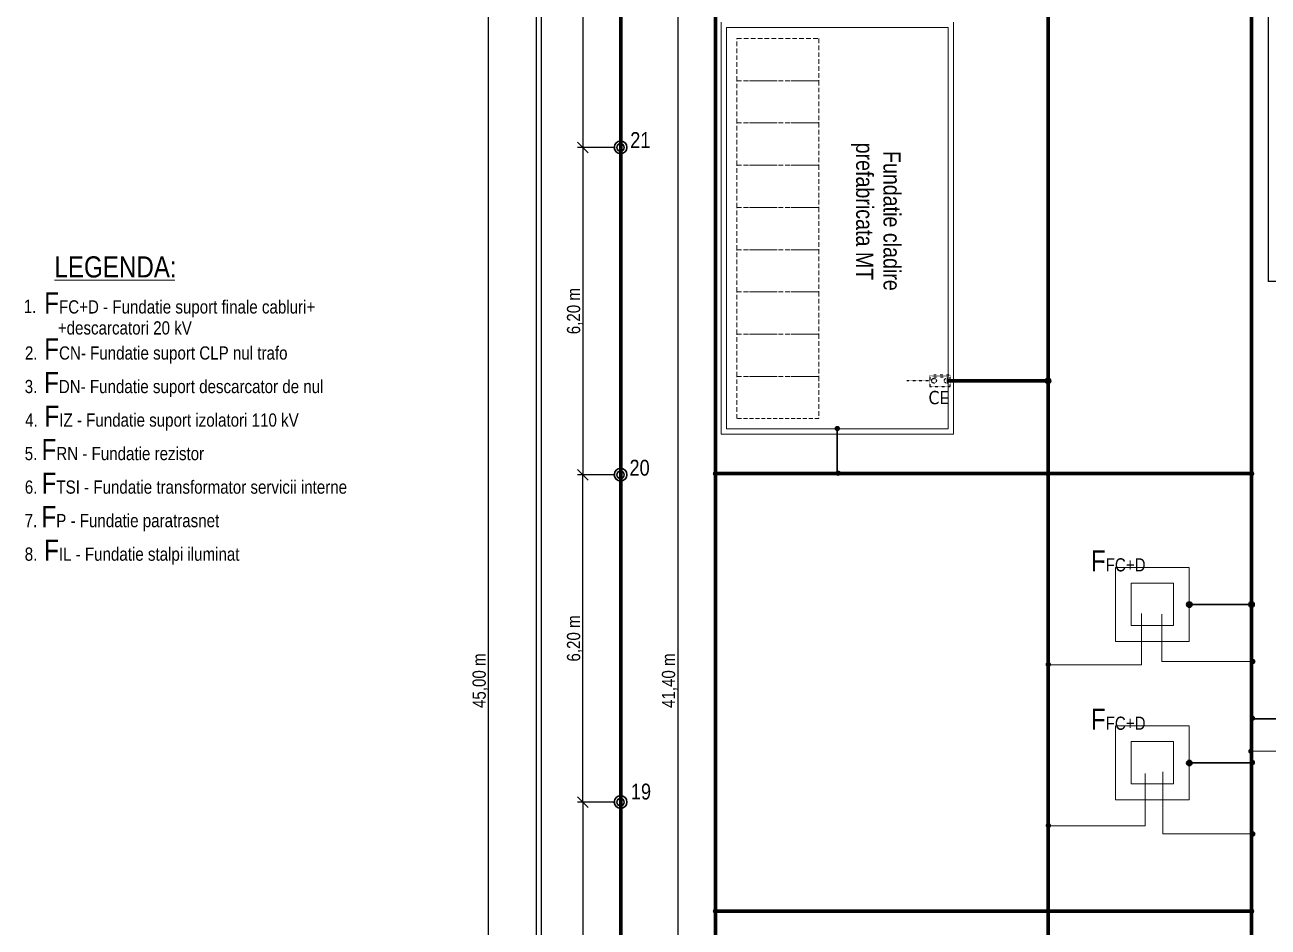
# Model space of a CAD drawing. Header units: inches. Extents: x -406115 to -363140, y -27318 to 35879.
# Drawn here: x -405025 to -381470, y 4708 to 21797 of the extents above; entities that cross this region are included whole.
import ezdxf

# ---------------------------------------------------------------- set-up
doc = ezdxf.new("R2010")
doc.units = ezdxf.units.IN
doc.header["$MEASUREMENT"] = 0
doc.header["$PDSIZE"] = 5
doc.linetypes.add('ACAD_ISO03W100', pattern=[30, 12, -18])
doc.linetypes.add('DASHED2', pattern=[0.375, 0.25, -0.125])
for name, color, linetype, lineweight in [('.10', 7, 'Continuous', 9), ('cutie cu eclisa', 7, 'ACAD_ISO03W100', 25), ('electrozi verticali cupru perimetrali', 22, 'Continuous', 30), ('fundatii', 144, 'Continuous', 50), ('linie groasa', 2, 'Continuous', 50), ('loc sudura', 92, 'Continuous', 30), ('ramificatie la priza fundatie', 5, 'Continuous', 30), ('text 1', 7, 'Continuous', 25)]:
    doc.layers.add(name, color=color, linetype=linetype, lineweight=lineweight)
for name, color, linetype, lineweight, true_color in [('cote', 7, 'Continuous', 9, 0x525252), ('priza dirijare potentiale', 7, 'Continuous', 80, 0x9eff9e), ('priza pam.artificiala perimetrala', 7, 'Continuous', 80, 0x96222e), ('ramificatii la priza pamant', 7, 'Continuous', 5, 0x007a00)]:
    doc.layers.add(name, color=color, linetype=linetype, lineweight=lineweight, true_color=true_color)
doc.layers.add('Layer2', color=7, linetype='Continuous')
doc.styles.add('ROMANS', font='tahoma.ttf')
doc.styles.get("Standard").update_dxf_attribs({"font": 'ARIALN.TTF'})
doc.dimstyles.get("Standard").update_dxf_attribs({"dimtxt": 250, "dimasz": 200, "dimexe": 100, "dimexo": 100, "dimgap": 100, "dimtad": 1, "dimlfac": 0.001, "dimzin": 0, "dimtxsty": 'Standard', "dimblk": 'OBLIQUE', "dimcen": 0.09, "dimadec": 0, "dimazin": 0, "dimtfac": 1, "dimtofl": 0, "dimtmove": 0, "dimatfit": 3, "dimfxl": 1, "dimtolj": 1, "dimtzin": 0, "dimarcsym": 1})

# ---------------------------------------------------------------- blocks, each defined once
blk = doc.blocks.new('Z$W@#17831')
at = {"color": 4, "linetype": 'DASHED2', "lineweight": 13, "ltscale": 350}
for p, q in [((0, 1550), (800, 1550)), ((0, 0), (0, 1550)), ((800, 0), (0, 0))]:
    blk.add_line(p, q, dxfattribs=at)
at = {"color": 4, "linetype": 'DASHED2', "lineweight": 13, "ltscale": 300}
blk.add_line((800, 1550), (800, 0), dxfattribs=at)
blk = doc.blocks.new('_Oblique')
at = {"color": 0, "linetype": 'ByBlock', "lineweight": -2}
blk.add_line((-0.5, -0.5), (0.5, 0.5), dxfattribs=at)
blk = doc.blocks.new('*D261')
at = {"layer": 'Defpoints', "color": 0, "ltscale": 0.01, "transparency": 16777216}
for p in [(-393740, 31875), (-396245, -13126), (-393739, -13126)]:
    blk.add_point(p, dxfattribs=at)
at = {"layer": 'linie groasa', "color": 0, "lineweight": -2, "ltscale": 0.01, "transparency": 16777216}
for p, q in [((-393840, 31875), (-396345, 31875)), ((-396245, 31875), (-396245, -13126)), ((-393839, -13126), (-396345, -13126))]:
    blk.add_line(p, q, dxfattribs=at)
at = {"layer": 'linie groasa', "color": 0, "lineweight": -2, "ltscale": 0.01, "transparency": 16777216, "xscale": 200, "yscale": 200, "zscale": 200}
for p, rotation in [((-396245, 31875), 90), ((-396245, -13126), 270)]:
    blk.add_blockref('_Oblique', p, dxfattribs=dict(at, rotation=rotation))
at = {"layer": 'linie groasa', "color": 0, "ltscale": 0.01, "transparency": 16777216, "insert": (-396395, 9375), "char_height": 250, "attachment_point": 5, "rotation": 90}
blk.add_mtext('\\A1;45,00 m', dxfattribs=at)
blk = doc.blocks.new('*D262')
at = {"layer": 'Defpoints', "color": 0, "ltscale": 0.01, "transparency": 16777216}
for p in [(-391939, 30075), (-392656, -11325), (-391941, -11325)]:
    blk.add_point(p, dxfattribs=at)
at = {"layer": 'linie groasa', "color": 0, "lineweight": -2, "ltscale": 0.01, "transparency": 16777216}
for p, q in [((-392039, 30075), (-392756, 30075)), ((-392656, 30075), (-392656, -11325)), ((-392041, -11325), (-392756, -11325))]:
    blk.add_line(p, q, dxfattribs=at)
at = {"layer": 'linie groasa', "color": 0, "lineweight": -2, "ltscale": 0.01, "transparency": 16777216, "xscale": 200, "yscale": 200, "zscale": 200}
for p, rotation in [((-392656, 30075), 90), ((-392656, -11325), 270)]:
    blk.add_blockref('_Oblique', p, dxfattribs=dict(at, rotation=rotation))
at = {"layer": 'linie groasa', "color": 0, "ltscale": 0.01, "transparency": 16777216, "insert": (-392807, 9375), "char_height": 250, "attachment_point": 5, "rotation": 90}
blk.add_mtext('\\A1;41,40 m', dxfattribs=at)
blk = doc.blocks.new('*D276')
at = {"layer": 'cote', "color": 0, "lineweight": -2, "ltscale": 0.01, "transparency": 16777216}
for p, q in [((-393840, 7075), (-394555, 7075)), ((-394455, 7075), (-394455, 875)), ((-393839, 875), (-394555, 875))]:
    blk.add_line(p, q, dxfattribs=at)
at = {"layer": 'Defpoints', "color": 0, "ltscale": 0.01, "transparency": 16777216}
for p in [(-393740, 7075), (-394455, 875), (-393739, 875)]:
    blk.add_point(p, dxfattribs=at)
at = {"layer": 'cote', "color": 0, "lineweight": -2, "ltscale": 0.01, "transparency": 16777216, "xscale": 200, "yscale": 200, "zscale": 200}
for p, rotation in [((-394455, 7075), 90), ((-394455, 875), 270)]:
    blk.add_blockref('_Oblique', p, dxfattribs=dict(at, rotation=rotation))
at = {"layer": 'cote', "color": 0, "ltscale": 0.01, "transparency": 16777216, "insert": (-394606, 3975), "char_height": 250, "attachment_point": 5, "rotation": 90}
blk.add_mtext('\\A1;6,20 m', dxfattribs=at)
blk = doc.blocks.new('*D277')
at = {"layer": 'cote', "color": 0, "lineweight": -2, "ltscale": 0.01, "transparency": 16777216}
for p, q in [((-393840, 13275), (-394555, 13275)), ((-394455, 7075), (-394455, 13275)), ((-393839, 7075), (-394555, 7075))]:
    blk.add_line(p, q, dxfattribs=at)
at = {"layer": 'Defpoints', "color": 0, "ltscale": 0.01, "transparency": 16777216}
for p in [(-394455, 13275), (-393740, 13275), (-393739, 7075)]:
    blk.add_point(p, dxfattribs=at)
at = {"layer": 'cote', "color": 0, "lineweight": -2, "ltscale": 0.01, "transparency": 16777216, "xscale": 200, "yscale": 200, "zscale": 200}
for p, rotation in [((-394455, 13275), 90), ((-394455, 7075), 270)]:
    blk.add_blockref('_Oblique', p, dxfattribs=dict(at, rotation=rotation))
at = {"layer": 'cote', "color": 0, "ltscale": 0.01, "transparency": 16777216, "insert": (-394606, 10175), "char_height": 250, "attachment_point": 5, "rotation": 90}
blk.add_mtext('\\A1;6,20 m', dxfattribs=at)
blk = doc.blocks.new('*D278')
at = {"layer": 'cote', "color": 0, "lineweight": -2, "ltscale": 0.01, "transparency": 16777216}
for p, q in [((-393839, 19475), (-394555, 19475)), ((-394455, 19475), (-394455, 13275)), ((-393840, 13275), (-394555, 13275))]:
    blk.add_line(p, q, dxfattribs=at)
at = {"layer": 'Defpoints', "color": 0, "ltscale": 0.01, "transparency": 16777216}
for p in [(-393739, 19475), (-394455, 13275), (-393740, 13275)]:
    blk.add_point(p, dxfattribs=at)
at = {"layer": 'cote', "color": 0, "lineweight": -2, "ltscale": 0.01, "transparency": 16777216, "xscale": 200, "yscale": 200, "zscale": 200}
for p, rotation in [((-394455, 19475), 90), ((-394455, 13275), 270)]:
    blk.add_blockref('_Oblique', p, dxfattribs=dict(at, rotation=rotation))
at = {"layer": 'cote', "color": 0, "ltscale": 0.01, "transparency": 16777216, "insert": (-394606, 16375), "char_height": 250, "attachment_point": 5, "rotation": 90}
blk.add_mtext('\\A1;6,20 m', dxfattribs=at)
blk = doc.blocks.new('*D279')
at = {"layer": 'cote', "color": 0, "lineweight": -2, "ltscale": 0.01, "transparency": 16777216}
for p, q in [((-393840, 25675), (-394555, 25675)), ((-394455, 25675), (-394455, 19475)), ((-393840, 19475), (-394555, 19475))]:
    blk.add_line(p, q, dxfattribs=at)
at = {"layer": 'Defpoints', "color": 0, "ltscale": 0.01, "transparency": 16777216}
for p in [(-393740, 25675), (-394455, 19475), (-393740, 19475)]:
    blk.add_point(p, dxfattribs=at)
at = {"layer": 'cote', "color": 0, "lineweight": -2, "ltscale": 0.01, "transparency": 16777216, "xscale": 200, "yscale": 200, "zscale": 200}
for p, rotation in [((-394455, 25675), 90), ((-394455, 19475), 270)]:
    blk.add_blockref('_Oblique', p, dxfattribs=dict(at, rotation=rotation))
at = {"layer": 'cote', "color": 0, "ltscale": 0.01, "transparency": 16777216, "insert": (-394606, 22575), "char_height": 250, "attachment_point": 5, "rotation": 90}
blk.add_mtext('\\A1;6,20 m', dxfattribs=at)

msp = doc.modelspace()

# ---------------------------------------------------------------- hatches: boundary and pattern name
at = {"layer": 'loc sudura', "ltscale": 0.13}
h = msp.add_hatch(color=256, dxfattribs=at)
h.paths.add_polyline_path([(-385640.637, 15005.334), (-385640.637, 15107.334, -1)])
h.paths.add_polyline_path([(-385640.637, 15107.334), (-385640.637, 15056.334), (-385691.637, 15056.334, -0.414213563)])
h.paths.add_polyline_path([(-385640.637, 15056.334), (-385640.637, 15005.334, -0.414213562), (-385691.637, 15056.334)])
h = msp.add_hatch(color=256, dxfattribs=at)
h.paths.add_polyline_path([(-385690.872, 15055.691), (-385588.872, 15055.691, 1)])
h.paths.add_polyline_path([(-385588.872, 15055.691), (-385639.872, 15055.691), (-385639.872, 15004.691, 0.414213563)])
h.paths.add_polyline_path([(-385639.872, 15055.691), (-385690.872, 15055.691, 0.414213562), (-385639.872, 15004.691)])
h = msp.add_hatch(color=256, dxfattribs=at)
h.paths.add_polyline_path([(-389631.968, 14101.033), (-389631.968, 14203.033, -1)])
h.paths.add_polyline_path([(-389631.968, 14203.033), (-389631.968, 14152.033), (-389682.968, 14152.033, -0.414213563)])
h.paths.add_polyline_path([(-389631.968, 14152.033), (-389631.968, 14101.033, -0.414213562), (-389682.968, 14152.033)])
h = msp.add_hatch(color=256, dxfattribs=at)
h.paths.add_polyline_path([(-391940.137, 13246.468), (-391940.137, 13348.468, -1)])
h.paths.add_polyline_path([(-391940.137, 13348.468), (-391940.137, 13297.468), (-391991.137, 13297.468, -0.414213563)])
h.paths.add_polyline_path([(-391940.137, 13297.468), (-391940.137, 13246.468, -0.414213562), (-391991.137, 13297.468)])
h = msp.add_hatch(color=256, dxfattribs=at)
h.paths.add_polyline_path([(-389616.602, 13254.726), (-389616.602, 13356.726, -1)])
h.paths.add_polyline_path([(-389616.602, 13356.726), (-389616.602, 13305.726), (-389667.602, 13305.726, -0.414213563)])
h.paths.add_polyline_path([(-389616.602, 13305.726), (-389616.602, 13254.726, -0.414213562), (-389667.602, 13305.726)])
h = msp.add_hatch(color=256, dxfattribs=at)
h.paths.add_polyline_path([(-385639.137, 13246.468), (-385639.137, 13348.468, -1)])
h.paths.add_polyline_path([(-385639.137, 13348.468), (-385639.137, 13297.468), (-385690.137, 13297.468, -0.414213563)])
h.paths.add_polyline_path([(-385639.137, 13297.468), (-385639.137, 13246.468, -0.414213562), (-385690.137, 13297.468)])
h = msp.add_hatch(color=256, dxfattribs=at)
h.paths.add_polyline_path([(-381782.855, 13246.468), (-381782.855, 13348.468, -1)])
h.paths.add_polyline_path([(-381782.855, 13348.468), (-381782.855, 13297.468), (-381833.855, 13297.468, -0.414213563)])
h.paths.add_polyline_path([(-381782.855, 13297.468), (-381782.855, 13246.468, -0.414213562), (-381833.855, 13297.468)])
h = msp.add_hatch(color=256, dxfattribs=at)
h.paths.add_polyline_path([(-383014.961, 10817.542), (-382912.961, 10817.542, 1)])
h.paths.add_polyline_path([(-382912.961, 10817.542), (-382963.961, 10817.542), (-382963.961, 10766.542, 0.414213563)])
h.paths.add_polyline_path([(-382963.961, 10817.542), (-383014.961, 10817.542, 0.414213562), (-382963.961, 10766.542)])
h = msp.add_hatch(color=256, dxfattribs=at)
h.paths.add_polyline_path([(-381834.59, 10817.542), (-381732.59, 10817.542, 1)])
h.paths.add_polyline_path([(-381732.59, 10817.542), (-381783.59, 10817.542), (-381783.59, 10766.542, 0.414213563)])
h.paths.add_polyline_path([(-381783.59, 10817.542), (-381834.59, 10817.542, 0.414213562), (-381783.59, 10766.542)])
h = msp.add_hatch(color=256, dxfattribs=at)
h.paths.add_polyline_path([(-385635.152, 9631.698), (-385635.152, 9733.698, -1)])
h.paths.add_polyline_path([(-385635.152, 9733.698), (-385635.152, 9682.698), (-385686.152, 9682.698, -0.414213563)])
h.paths.add_polyline_path([(-385635.152, 9682.698), (-385635.152, 9631.698, -0.414213562), (-385686.152, 9682.698)])
h = msp.add_hatch(color=256, dxfattribs=at)
h.paths.add_polyline_path([(-381759.56, 9687.52), (-381759.56, 9789.52, -1)])
h.paths.add_polyline_path([(-381759.56, 9789.52), (-381759.56, 9738.52), (-381810.56, 9738.52, -0.414213563)])
h.paths.add_polyline_path([(-381759.56, 9738.52), (-381759.56, 9687.52, -0.414213562), (-381810.56, 9738.52)])
h = msp.add_hatch(color=256, dxfattribs=at)
h.paths.add_polyline_path([(-381766.512, 8613.7), (-381766.512, 8715.7, -1)])
h.paths.add_polyline_path([(-381766.512, 8715.7), (-381766.512, 8664.7), (-381817.512, 8664.7, -0.414213563)])
h.paths.add_polyline_path([(-381766.512, 8664.7), (-381766.512, 8613.7, -0.414213562), (-381817.512, 8664.7)])
h = msp.add_hatch(color=256, dxfattribs=at)
h.paths.add_polyline_path([(-381796.265, 7988.174), (-381796.265, 8090.174, -1)])
h.paths.add_polyline_path([(-381796.265, 8090.174), (-381796.265, 8039.174), (-381847.265, 8039.174, -0.414213563)])
h.paths.add_polyline_path([(-381796.265, 8039.174), (-381796.265, 7988.174, -0.414213562), (-381847.265, 8039.174)])
h = msp.add_hatch(color=256, dxfattribs=at)
h.paths.add_polyline_path([(-383014.961, 7817.542), (-382912.961, 7817.542, 1)])
h.paths.add_polyline_path([(-382912.961, 7817.542), (-382963.961, 7817.542), (-382963.961, 7766.542, 0.414213563)])
h.paths.add_polyline_path([(-382963.961, 7817.542), (-383014.961, 7817.542, 0.414213562), (-382963.961, 7766.542)])
h = msp.add_hatch(color=256, dxfattribs=at)
h.paths.add_polyline_path([(-381766.512, 7775.443), (-381766.512, 7877.443, -1)])
h.paths.add_polyline_path([(-381766.512, 7877.443), (-381766.512, 7826.443), (-381817.512, 7826.443, -0.414213563)])
h.paths.add_polyline_path([(-381766.512, 7826.443), (-381766.512, 7775.443, -0.414213562), (-381817.512, 7826.443)])
h = msp.add_hatch(color=256, dxfattribs=at)
h.paths.add_polyline_path([(-385633.785, 6580.383), (-385633.785, 6682.383, -1)])
h.paths.add_polyline_path([(-385633.785, 6682.383), (-385633.785, 6631.383), (-385684.785, 6631.383, -0.414213563)])
h.paths.add_polyline_path([(-385633.785, 6631.383), (-385633.785, 6580.383, -0.414213562), (-385684.785, 6631.383)])
h = msp.add_hatch(color=256, dxfattribs=at)
h.paths.add_polyline_path([(-381759.56, 6421.694), (-381759.56, 6523.694, -1)])
h.paths.add_polyline_path([(-381759.56, 6523.694), (-381759.56, 6472.694), (-381810.56, 6472.694, -0.414213563)])
h.paths.add_polyline_path([(-381759.56, 6472.694), (-381759.56, 6421.694, -0.414213562), (-381810.56, 6472.694)])
h = msp.add_hatch(color=256, dxfattribs=at)
h.paths.add_polyline_path([(-391940.137, 4959.666), (-391940.137, 5061.666, -1)])
h.paths.add_polyline_path([(-391940.137, 5061.666), (-391940.137, 5010.666), (-391991.137, 5010.666, -0.414213563)])
h.paths.add_polyline_path([(-391940.137, 5010.666), (-391940.137, 4959.666, -0.414213562), (-391991.137, 5010.666)])
h = msp.add_hatch(color=256, dxfattribs=at)
h.paths.add_polyline_path([(-385639.137, 4959.666), (-385639.137, 5061.666, -1)])
h.paths.add_polyline_path([(-385639.137, 5061.666), (-385639.137, 5010.666), (-385690.137, 5010.666, -0.414213563)])
h.paths.add_polyline_path([(-385639.137, 5010.666), (-385639.137, 4959.666, -0.414213562), (-385690.137, 5010.666)])
h = msp.add_hatch(color=256, dxfattribs=at)
h.paths.add_polyline_path([(-381782.855, 4959.666), (-381782.855, 5061.666, -1)])
h.paths.add_polyline_path([(-381782.855, 5061.666), (-381782.855, 5010.666), (-381833.855, 5010.666, -0.414213563)])
h.paths.add_polyline_path([(-381782.855, 5010.666), (-381782.855, 4959.666, -0.414213562), (-381833.855, 5010.666)])

# ---------------------------------------------------------------- linework, layer by layer
at = {"layer": '.10', "ltscale": 0.01}
msp.add_line((-404460.564, 16963.451), (-402181.818, 16963.451), dxfattribs=at)
at = {"lineweight": 13, "ltscale": 0.13}
for p, q in [((-391833.681, 14047.162), (-391833.681, 21847.162)), ((-387533.681, 21747.162), (-391733.681, 21747.162)), ((-391733.681, 21747.162), (-391733.681, 14147.162)), ((-387533.681, 21747.162), (-387533.681, 14147.162)), ((-387433.681, 21847.162), (-387433.681, 14047.162)), ((-387533.681, 14147.162), (-391733.681, 14147.162)), ((-387433.681, 14047.162), (-391833.681, 14047.162))]:
    msp.add_line(p, q, dxfattribs=at)
at = {"color": 4, "linetype": 'DASHED2', "lineweight": 13, "ltscale": 350}
for p, q in [((-391533.681, 20738.956), (-391533.681, 21538.956)), ((-391533.681, 21538.956), (-389983.681, 21538.956)), ((-389983.681, 21538.956), (-389983.681, 20738.956)), ((-391533.681, 19138.956), (-391533.681, 19938.956)), ((-391533.681, 19938.956), (-389983.681, 19938.956)), ((-389983.681, 19938.956), (-389983.681, 19138.956)), ((-391533.681, 18338.956), (-391533.681, 19138.956)), ((-391533.681, 19138.956), (-389983.681, 19138.956)), ((-389983.681, 19138.956), (-389983.681, 18338.956)), ((-391533.681, 17538.956), (-391533.681, 18338.956)), ((-391533.681, 18338.956), (-389983.681, 18338.956)), ((-389983.681, 18338.956), (-389983.681, 17538.956)), ((-391533.681, 16738.956), (-391533.681, 17538.956)), ((-391533.681, 17538.956), (-389983.681, 17538.956)), ((-389983.681, 17538.956), (-389983.681, 16738.956)), ((-391533.681, 15938.956), (-391533.681, 16738.956)), ((-391533.681, 16738.956), (-389983.681, 16738.956)), ((-389983.681, 16738.956), (-389983.681, 15938.956)), ((-391533.681, 15138.956), (-391533.681, 15938.956)), ((-391533.681, 15938.956), (-389983.681, 15938.956)), ((-389983.681, 15938.956), (-389983.681, 15138.956)), ((-391533.681, 14338.956), (-391533.681, 15138.956)), ((-391533.681, 15138.956), (-389983.681, 15138.956)), ((-389983.681, 15138.956), (-389983.681, 14338.956))]:
    msp.add_line(p, q, dxfattribs=at)
at = {"color": 4, "linetype": 'DASHED2', "lineweight": 13, "ltscale": 300}
for p, q in [((-389983.681, 20738.956), (-391533.681, 20738.956)), ((-389983.681, 19138.956), (-391533.681, 19138.956)), ((-389983.681, 18338.956), (-391533.681, 18338.956)), ((-389983.681, 17538.956), (-391533.681, 17538.956)), ((-389983.681, 16738.956), (-391533.681, 16738.956)), ((-389983.681, 15938.956), (-391533.681, 15938.956)), ((-389983.681, 15138.956), (-391533.681, 15138.956)), ((-389983.681, 14338.956), (-391533.681, 14338.956))]:
    msp.add_line(p, q, dxfattribs=at)
msp.add_lwpolyline([(-395339.872, 33474.769), (-395339.872, -14725.231), (-363139.872, -14725.231), (-363139.872, 33474.769)], close=True)
msp.add_lwpolyline([(-381469.617, 33374.769), (-395239.872, 33374.769), (-395239.872, -14625.231), (-381189.872, -14625.231)])
at = {"layer": 'cutie cu eclisa', "ltscale": 0.01}
for p, q in [((-387842.542, 15130.768), (-387534.126, 15130.768)), ((-387845.203, 15055.691), (-388312.076, 15055.691))]:
    msp.add_line(p, q, dxfattribs=at)
msp.add_lwpolyline([(-387880.282, 14947.777), (-387493.836, 14947.777), (-387493.836, 15163.605), (-387880.282, 15163.605)], close=True, dxfattribs=at)
for centre in [(-387800.068, 15055.691), (-387559.272, 15055.691)]:
    msp.add_circle(centre, 45.135, dxfattribs=at)
at = {"layer": 'electrozi verticali cupru perimetrali'}
for centre, radius in [((-393739.372, 19475.269), 120), ((-393739.872, 19474.769), 71.664), ((-393739.372, 13275.269), 120), ((-393739.872, 13274.769), 71.664), ((-393739.372, 7075.269), 120), ((-393739.872, 7074.769), 71.664)]:
    msp.add_circle(centre, radius, dxfattribs=at)
at = {"layer": 'fundatii', "color": 252, "lineweight": 15}
for points in [[(-384363.961, 11517.542), (-384363.961, 10117.542), (-382963.961, 10117.542), (-382963.961, 11517.542)], [(-384063.961, 11220.929), (-384063.961, 10420.929), (-383263.961, 10420.929), (-383263.961, 11220.929)], [(-384363.961, 8517.542), (-384363.961, 7117.542), (-382963.961, 7117.542), (-382963.961, 8517.542)], [(-384063.961, 8220.929), (-384063.961, 7420.929), (-383263.961, 7420.929), (-383263.961, 8220.929)]]:
    msp.add_lwpolyline(points, close=True, dxfattribs=at)
at = {"layer": 'Layer2', "ltscale": 0.01}
for p in [(-381469.617, 27922.162), (-376144.526, 16937.227)]:
    msp.add_line(p, (-381469.617, 16937.227), dxfattribs=at)
at = {"layer": 'loc sudura', "ltscale": 0.13}
for centre in [(-385639.872, 15055.691), (-382963.961, 10817.542), (-381783.59, 10817.542), (-382963.961, 7817.542)]:
    msp.add_circle(centre, 51, dxfattribs=at)
at = {"layer": 'priza dirijare potentiale'}
for p, q in [((-391940.872, -11325.231), (-391940.872, 30074.769)), ((-385639.872, 30074.769), (-385639.872, -11324.731)), ((-381783.59, 30074.769), (-381783.59, -11324.731))]:
    msp.add_line(p, q, dxfattribs=at)
at = {"layer": 'priza dirijare potentiale', "ltscale": 0.01}
for p, q in [((-387559.272, 15055.691), (-385639.872, 15055.691)), ((-384929.277, 13296.825), (-391940.872, 13296.825)), ((-384929.277, 13296.825), (-381783.59, 13296.825)), ((-384608.939, 5010.023), (-391940.872, 5010.023)), ((-384608.939, 5010.023), (-381783.59, 5010.023))]:
    msp.add_line(p, q, dxfattribs=at)
at = {"layer": 'priza pam.artificiala perimetrala'}
for p, q in [((-393739.372, 31875.269), (-393733.228, 21230.239)), ((-393733.228, 21230.239), (-393733.228, 14630.239)), ((-393733.728, 14629.739), (-393739.372, -13125.731))]:
    msp.add_line(p, q, dxfattribs=at)
at = {"layer": 'ramificatie la priza fundatie', "ltscale": 0.01}
for p, q in [((-389633.681, 14147.162), (-389633.681, 13296.825)), ((-382963.961, 10817.542), (-381783.59, 10817.542)), ((-380537.632, 8655.799), (-381783.59, 8655.799)), ((-382963.961, 7817.542), (-381783.59, 7817.542))]:
    msp.add_line(p, q, dxfattribs=at)
at = {"layer": 'ramificatii la priza pamant', "ltscale": 0.01}
for p, q in [((-383871.742, 10647.061), (-383871.742, 9675.296)), ((-383484.13, 10632.463), (-383484.13, 9738.13)), ((-383871.742, 9675.296), (-385639.872, 9675.296)), ((-383484.13, 9738.13), (-381783.59, 9738.13)), ((-380221.368, 8037.799), (-381783.59, 8037.799)), ((-383797.685, 7616.473), (-383797.685, 6628.238)), ((-383464.05, 7648), (-383464.05, 6472.304)), ((-383797.685, 6628.238), (-385639.872, 6628.238)), ((-383464.05, 6472.304), (-381783.59, 6472.304))]:
    msp.add_line(p, q, dxfattribs=at)

# ---------------------------------------------------------------- block references
at = {"lineweight": 13, "ltscale": 0.13, "rotation": 269.9999999972208}
msp.add_blockref('Z$W@#17831', (-391533.681, 20738.956), dxfattribs=at)

# ---------------------------------------------------------------- texts
at = {"layer": 'cutie cu eclisa', "ltscale": 0.01, "extrusion": (0, 0, -1), "insert": (-388251.858, 14613.329), "char_height": 250, "width": 2012.84691, "attachment_point": 1, "text_direction": (1, 0, 0), "style": 'ROMANS'}
msp.add_mtext('\\pxi1.3906;CE', dxfattribs=at)
at = {"layer": 'priza pam.artificiala perimetrala', "ltscale": 0.13, "char_height": 300, "width": 1701.26924, "attachment_point": 1, "rotation": 359.9188703}
for s, insert in [('21', (-393555.241, 19765.888)), ('20', (-393569.152, 13559.671)), ('19', (-393542.884, 7425.776))]:
    msp.add_mtext(s, dxfattribs=dict(at, insert=insert))
at = {"layer": 'text 1'}
for s, p in [('prefabricata MT', (-389275.919, 19566.667)), (' Fundatie cladire', (-388757.58, 19513.002))]:
    msp.add_text(s, height=325, rotation=270, dxfattribs=at).set_placement(p)
for s, height, p in [('LEGENDA:', 400, (-404465.346, 17012.932)), (' F', 400, (-404785.234, 16330.322)), ('1.', 250, (-405046.83, 16340.857)), ('FC+D - Fundatie suport finale cabluri+', 250, (-404377.867, 16330.322)), ('+descarcatori 20 kV', 250, (-404400.548, 15932.448)), (' F', 400, (-404785.234, 15457.197)), ('2.', 250, (-405024.149, 15457.197)), ('CN- Fundatie suport CLP nul trafo', 250, (-404377.867, 15457.197)), ('3.', 250, (-405027.56, 14822.276)), (' F', 400, (-404788.645, 14822.276)), ('DN- Fundatie suport descarcator de nul', 250, (-404381.278, 14822.276)), ('4.', 250, (-405019.374, 14187.356)), (' F', 400, (-404780.459, 14187.356)), ('IZ - Fundatie suport izolatori 110 kV', 250, (-404373.092, 14187.356)), ('F', 400, (-404709.006, 13552.435)), ('5. ', 250, (-405027.56, 13552.435)), ('RN - Fundatie rezistor', 250, (-404429.061, 13552.435)), ('F', 400, (-404707.812, 12917.514)), ('6. ', 250, (-405026.366, 12917.514)), ('TSI - Fundatie transformator servicii interne', 250, (-404427.867, 12917.514)), ('7. ', 250, (-405029.265, 12282.594)), ('F', 400, (-404710.711, 12282.594)), ('P - Fundatie paratrasnet', 250, (-404430.766, 12282.594)), (' F', 400, (-404788.645, 11647.673)), ('8.', 250, (-405027.56, 11647.673)), ('IL - Fundatie stalpi iluminat', 250, (-404381.278, 11647.673))]:
    msp.add_text(s, height=height, dxfattribs=at).set_placement(p)
at = {"layer": 'text 1', "char_height": 250, "width": 1533.03035, "attachment_point": 1, "rotation": 359.9188703}
for insert in [(-384827.167, 11845.971), (-384827.167, 8845.971)]:
    msp.add_mtext('{\\H1.6x;F}FC+D', dxfattribs=dict(at, insert=insert))

# ---------------------------------------------------------------- dimensions: what is measured, and where the dimension line sits
at = {"layer": 'cote', "ltscale": 0.01}
for base, p1, p2, picture, middle in [((-394455.345, 19474.769), (-393739.872, 25674.769), (-393739.872, 19474.769), '*D279', (-394605.584, 22574.769)), ((-394455.345, 13274.769), (-393739.372, 19475.269), (-393739.872, 13274.769), '*D278', (-394605.584, 16375.019)), ((-394455.345, 13274.769), (-393739.372, 7075.269), (-393739.872, 13274.769), '*D277', (-394605.584, 10175.019)), ((-394455.345, 875.269), (-393739.872, 7074.769), (-393739.372, 875.269), '*D276', (-394605.584, 3975.019))]:
    dim = msp.add_linear_dim(base=base, p1=p1, p2=p2, angle=90, dimstyle='Standard', override={"dimgap": 0, "dimpost": ' m'}, dxfattribs=at)
    dim.commit()
    dim.dimension.update_dxf_attribs({"geometry": picture, "text_midpoint": middle})
at = {"layer": 'linie groasa', "ltscale": 0.01}
for base, p1, p2, picture, middle in [((-396245.102, -13125.731), (-393739.872, 31874.769), (-393739.372, -13125.731), '*D261', (-396395.341, 9374.519)), ((-392656.32, -11325.231), (-391939.372, 30074.769), (-391940.872, -11325.231), '*D262', (-392806.558, 9374.769))]:
    dim = msp.add_linear_dim(base=base, p1=p1, p2=p2, angle=90, dimstyle='Standard', override={"dimgap": 0, "dimpost": ' m'}, dxfattribs=at)
    dim.commit()
    dim.dimension.update_dxf_attribs({"geometry": picture, "text_midpoint": middle})

doc.saveas('drawing.dxf')
